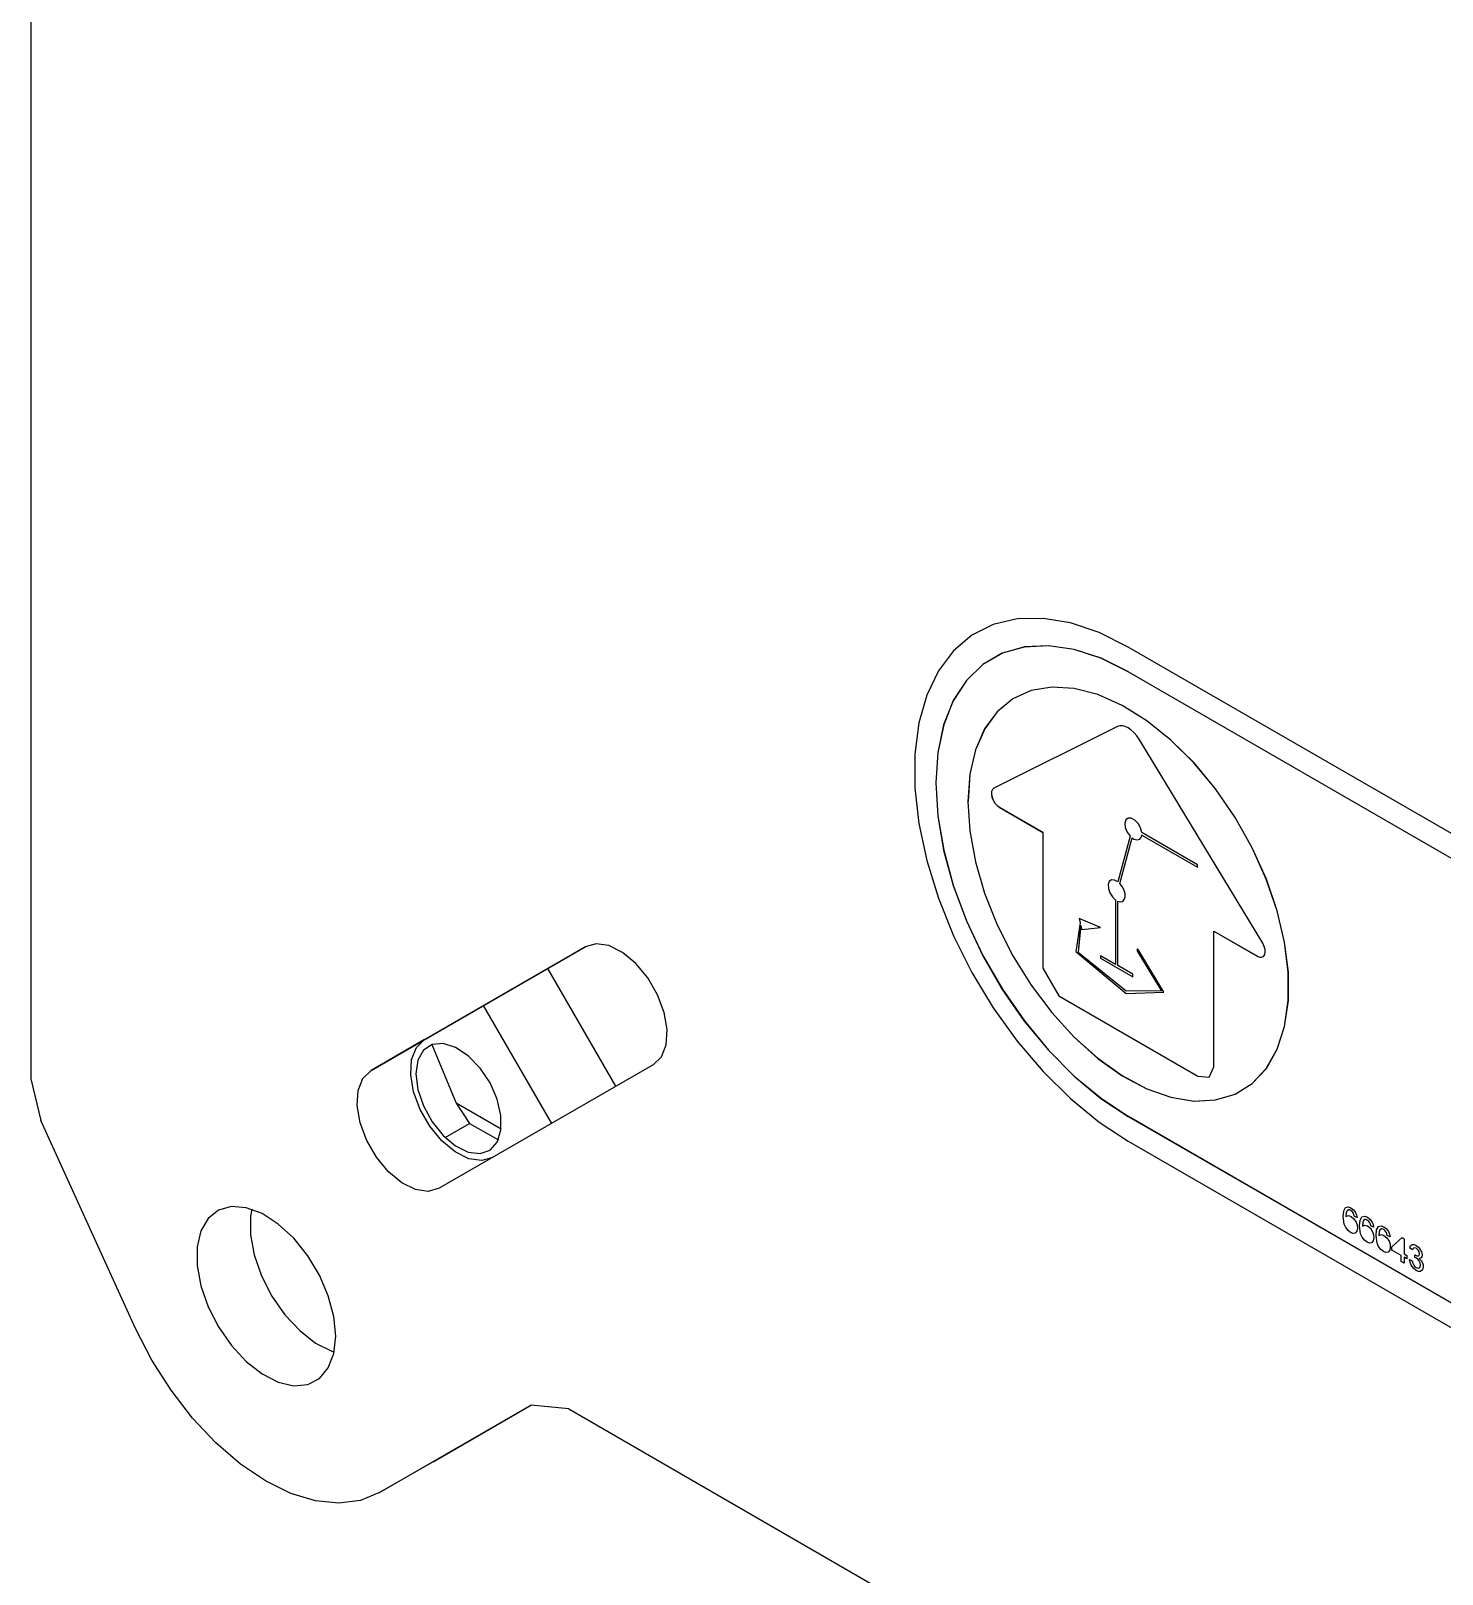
# Model space of a CAD drawing. Extents: x 0 to 258, y 0 to 184.
# Drawn here: x 4.29 to 8.95, y 52.31 to 57.42 of the extents above; entities that cross this region are included whole.
import ezdxf

# ---------------------------------------------------------------- set-up
doc = ezdxf.new("R2010")
doc.units = 0

msp = doc.modelspace()

# ---------------------------------------------------------------- linework, layer by layer
for p, q in [((4.289546, 60.156747), (4.289546, 53.952011)), ((7.549966, 55.471966), (7.47112, 55.453207)), ((7.635656, 55.473818), (7.549966, 55.471966)), ((7.726591, 55.458631), (7.635656, 55.473818)), ((7.821081, 55.42676), (7.726591, 55.458631)), ((7.400587, 55.417856), (7.339683, 55.366567)), ((7.47112, 55.453207), (7.400587, 55.417856)), ((7.917365, 55.37878), (7.821081, 55.42676)), ((7.339683, 55.366567), (7.289536, 55.300294)), ((7.500615, 55.358214), (7.436412, 55.321138)), ((7.50097, 55.358418), (7.436764, 55.321342)), ((7.573304, 55.37909), (7.500615, 55.358214)), ((7.573659, 55.379293), (7.50097, 55.358418)), ((7.652999, 55.383323), (7.573304, 55.37909)), ((7.653351, 55.383527), (7.573659, 55.379293)), ((7.738073, 55.370861), (7.652999, 55.383323)), ((7.738428, 55.371065), (7.653351, 55.383527)), ((7.826799, 55.341929), (7.738073, 55.370861)), ((7.827151, 55.342135), (7.738428, 55.371065)), ((10.876605, 53.670495), (7.917244, 55.378907)), ((7.436412, 55.321138), (7.381998, 55.268613)), ((7.436764, 55.321342), (7.38235, 55.268817)), ((7.917365, 55.297125), (7.826799, 55.341929)), ((7.91772, 55.297331), (7.827151, 55.342135)), ((7.289536, 55.300294), (7.251087, 55.220271)), ((7.381998, 55.268613), (7.338482, 55.201705)), ((7.38235, 55.268817), (7.338834, 55.201909)), ((10.90518, 53.572334), (7.917244, 55.297151)), ((7.251087, 55.220271), (7.225052, 55.12799)), ((7.338482, 55.201705), (7.30675, 55.121783)), ((7.338834, 55.201909), (7.307102, 55.121986)), ((7.535249, 55.207481), (7.483592, 55.164968)), ((7.535715, 55.207566), (7.484055, 55.165053)), ((7.595865, 55.234868), (7.535249, 55.207481)), ((7.596328, 55.234953), (7.535715, 55.207566)), ((7.664014, 55.246483), (7.595865, 55.234868)), ((7.66448, 55.246568), (7.596328, 55.234953)), ((7.738103, 55.242065), (7.664014, 55.246483)), ((7.738568, 55.242149), (7.66448, 55.246568)), ((7.816393, 55.221718), (7.738103, 55.242065)), ((7.816858, 55.221803), (7.738568, 55.242149)), ((7.897051, 55.18591), (7.816393, 55.221718)), ((7.897516, 55.185994), (7.816858, 55.221803)), ((7.483592, 55.164968), (7.4421, 55.108329)), ((7.484055, 55.165053), (7.442566, 55.108413)), ((7.978183, 55.13548), (7.897051, 55.18591)), ((7.978648, 55.135565), (7.897516, 55.185994)), ((7.225052, 55.12799), (7.211903, 55.02517)), ((7.30675, 55.121783), (7.287462, 55.03047)), ((7.307102, 55.121986), (7.287814, 55.030674)), ((7.4421, 55.108329), (7.41175, 55.038889)), ((7.442566, 55.108413), (7.412213, 55.038974)), ((7.88126, 55.115912), (7.473009, 54.912712)), ((7.889103, 55.118338), (7.881245, 55.115957)), ((7.897966, 55.118401), (7.889103, 55.118338)), ((7.907491, 55.11602), (7.897966, 55.118401)), ((7.91736, 55.11139), (7.907491, 55.11602)), ((7.927256, 55.104617), (7.91736, 55.11139)), ((7.936781, 55.095938), (7.927256, 55.104617)), ((8.057891, 55.071615), (7.978183, 55.13548)), ((8.058356, 55.0717), (7.978648, 55.135565)), ((7.945644, 55.085646), (7.936781, 55.095938)), ((7.953502, 55.07411), (7.945644, 55.085646)), ((8.361743, 54.399685), (7.953492, 55.074108)), ((8.134305, 54.995812), (8.057891, 55.071615)), ((8.134771, 54.995897), (8.058356, 55.0717)), ((7.211903, 55.02517), (7.211903, 54.913725)), ((7.287462, 55.03047), (7.28098, 54.929624)), ((7.287814, 55.030674), (7.281332, 54.929828)), ((7.41175, 55.038889), (7.393256, 54.958278)), ((7.412213, 55.038974), (7.393719, 54.958363)), ((8.205634, 54.909844), (8.134305, 54.995812)), ((8.2061, 54.909928), (8.134771, 54.995897)), ((7.393256, 54.958278), (7.387038, 54.868381)), ((7.393719, 54.958363), (7.387501, 54.868468)), ((7.211903, 54.913725), (7.225052, 54.795732)), ((7.28098, 54.929624), (7.287462, 54.821298)), ((7.281332, 54.929828), (7.287814, 54.821502)), ((7.465183, 54.901494), (7.464653, 54.892736)), ((7.465537, 54.9017), (7.465008, 54.892942)), ((7.468066, 54.90832), (7.465183, 54.901494)), ((7.468421, 54.908526), (7.465537, 54.9017)), ((7.472988, 54.912633), (7.468066, 54.90832)), ((7.473342, 54.912839), (7.468421, 54.908526)), ((8.270205, 54.815729), (8.205634, 54.909844)), ((8.270671, 54.815814), (8.2061, 54.909928)), ((7.387038, 54.868392), (7.393256, 54.771321)), ((7.387501, 54.868468), (7.387501, 54.868468)), ((7.464653, 54.892736), (7.466505, 54.88284)), ((7.465008, 54.892942), (7.46686, 54.88302)), ((7.466505, 54.88284), (7.470448, 54.872654)), ((7.46686, 54.88302), (7.470802, 54.872834)), ((7.470448, 54.872654), (7.476242, 54.863103)), ((7.470802, 54.872834), (7.476597, 54.863283)), ((7.476242, 54.863103), (7.483359, 54.855033)), ((7.476597, 54.863283), (7.483714, 54.855213)), ((7.483359, 54.855033), (7.491165, 54.849159)), ((7.483714, 54.855213), (7.491519, 54.849339)), ((7.491001, 54.849212), (7.634405, 54.766398)), ((7.49153, 54.849477), (7.634934, 54.766662)), ((7.225052, 54.795732), (7.251087, 54.673386)), ((7.287462, 54.821298), (7.30675, 54.7077)), ((7.287814, 54.821502), (7.307102, 54.707903)), ((7.908851, 54.807911), (7.905517, 54.796772)), ((7.905517, 54.796772), (7.907105, 54.782378)), ((7.916498, 54.813864), (7.908851, 54.807911)), ((7.927134, 54.813599), (7.916498, 54.813864)), ((7.938934, 54.807117), (7.927134, 54.813599)), ((7.949809, 54.795581), (7.938934, 54.807117)), ((7.957905, 54.781002), (7.949809, 54.795581)), ((8.326506, 54.715672), (8.270205, 54.815729)), ((8.326972, 54.715756), (8.270671, 54.815814)), ((7.393256, 54.771321), (7.41175, 54.669348)), ((7.634405, 54.766398), (7.634405, 54.317665)), ((7.634934, 54.766662), (7.634934, 54.317929)), ((7.923065, 54.753962), (7.882583, 54.60315)), ((7.889463, 54.597064), (7.929944, 54.747877)), ((7.907105, 54.782378), (7.913296, 54.767218)), ((7.913296, 54.767218), (7.923059, 54.753936)), ((7.929886, 54.747874), (7.935468, 54.744408)), ((7.935468, 54.744408), (7.940972, 54.742291)), ((7.940972, 54.742291), (7.94621, 54.741498)), ((7.94621, 54.741498), (7.950946, 54.742291)), ((7.950946, 54.742291), (7.955021, 54.744408)), ((7.955021, 54.744408), (7.958275, 54.747795)), ((7.961794, 54.765895), (7.957905, 54.781002)), ((7.958275, 54.747795), (7.960657, 54.752345)), ((7.960657, 54.752345), (7.961979, 54.757902)), ((8.145843, 54.659506), (7.961694, 54.765868)), ((7.961694, 54.757666), (8.145843, 54.651568)), ((7.30675, 54.7077), (7.338482, 54.59114)), ((7.307102, 54.707903), (7.338834, 54.591344)), ((8.373218, 54.612019), (8.326506, 54.715672)), ((8.373684, 54.612103), (8.326972, 54.715756)), ((7.251087, 54.673386), (7.289536, 54.548971)), ((7.41175, 54.669348), (7.4421, 54.564867)), ((8.145843, 54.651568), (8.145843, 54.659506)), ((7.338482, 54.59114), (7.381998, 54.473994)), ((7.338834, 54.591344), (7.38235, 54.474197)), ((7.854342, 54.603592), (7.85077, 54.593537)), ((7.85077, 54.593537), (7.851564, 54.580361)), ((7.861671, 54.608963), (7.854342, 54.603592)), ((7.871619, 54.608836), (7.861671, 54.608963)), ((7.882679, 54.603227), (7.871619, 54.608836)), ((7.897419, 54.586984), (7.889534, 54.597144)), ((8.409246, 54.507196), (8.373218, 54.612019)), ((8.409709, 54.507281), (8.373684, 54.612103)), ((7.289536, 54.548971), (7.339683, 54.424802)), ((7.4421, 54.564867), (7.483592, 54.460323)), ((7.851564, 54.580361), (7.856485, 54.566074)), ((7.856485, 54.566074), (7.864846, 54.552845)), ((7.864846, 54.552845), (7.87535, 54.542738)), ((7.875175, 54.542825), (7.875175, 54.3301)), ((7.882319, 54.326131), (7.882319, 54.538592)), ((7.882364, 54.538644), (7.891227, 54.536528)), ((7.891227, 54.536528), (7.898768, 54.53838)), ((7.903319, 54.575342), (7.897419, 54.586984)), ((7.898768, 54.53838), (7.904165, 54.543936)), ((7.9066, 54.563462), (7.903319, 54.575342)), ((7.904165, 54.543936), (7.906864, 54.552614)), ((7.906864, 54.552614), (7.9066, 54.563462)), ((8.433747, 54.403667), (8.409246, 54.507196)), ((8.43421, 54.403752), (8.409709, 54.507281)), ((7.381998, 54.473994), (7.436412, 54.358643)), ((7.38235, 54.474197), (7.436764, 54.358847)), ((7.483526, 54.461468), (7.484055, 54.46041)), ((7.483592, 54.460323), (7.535249, 54.35817)), ((7.484055, 54.46041), (7.535715, 54.358254)), ((7.757875, 54.467644), (7.743858, 54.372141)), ((7.75974, 54.458759), (7.751365, 54.370012)), ((7.760095, 54.458963), (7.751716, 54.370218)), ((7.754525, 54.481177), (7.757965, 54.467683)), ((7.825698, 54.451544), (7.754525, 54.481177)), ((7.759817, 54.458687), (7.760081, 54.458952)), ((7.760081, 54.458952), (7.763521, 54.445458)), ((7.763521, 54.445458), (7.825698, 54.451544)), ((8.200083, 53.991169), (8.200083, 54.439902)), ((8.200083, 54.439902), (8.343752, 54.357088)), ((8.200612, 54.439637), (8.200612, 54.439902)), ((8.200612, 54.439902), (8.344016, 54.357088)), ((5.414553, 53.979528), (6.121519, 54.387779)), ((5.591295, 54.081392), (6.123371, 54.388838)), ((6.121784, 54.387779), (6.121519, 54.387779)), ((6.157894, 54.398188), (6.121641, 54.38779)), ((6.200322, 54.39197), (6.157894, 54.398188)), ((6.245492, 54.369639), (6.200322, 54.39197)), ((7.339683, 54.424802), (7.400587, 54.303192)), ((8.366776, 54.389618), (8.361854, 54.399593)), ((8.36966, 54.379458), (8.366776, 54.389618)), ((8.446129, 54.303851), (8.433747, 54.403667)), ((8.446592, 54.303936), (8.43421, 54.403752)), ((6.289741, 54.332979), (6.245492, 54.369639)), ((6.329486, 54.284973), (6.289741, 54.332979)), ((7.436412, 54.358643), (7.500615, 54.247436)), ((7.436764, 54.358847), (7.50097, 54.24764)), ((7.535249, 54.35817), (7.595865, 54.260798)), ((7.535715, 54.358254), (7.596328, 54.260883)), ((7.743858, 54.372141), (7.910456, 54.234135)), ((7.751365, 54.370012), (7.910348, 54.241979)), ((7.751716, 54.370218), (7.910698, 54.242183)), ((7.825698, 54.358675), (7.825698, 54.350473)), ((7.875175, 54.3301), (7.825698, 54.358675)), ((7.825698, 54.350473), (7.931796, 54.289354)), ((7.946149, 54.378479), (7.946086, 54.376892)), ((7.946086, 54.376892), (7.946615, 54.37504)), ((7.946679, 54.379537), (7.946149, 54.378479)), ((7.946615, 54.37504), (7.947409, 54.373452)), ((7.947737, 54.380067), (7.946679, 54.379537)), ((7.947409, 54.373452), (7.948732, 54.372129)), ((7.94906, 54.379858), (7.947737, 54.380067)), ((8.027371, 54.243229), (7.948361, 54.372116)), ((7.948465, 54.372169), (7.948729, 54.372433)), ((8.027723, 54.243432), (7.948713, 54.37232)), ((7.950383, 54.379064), (7.94906, 54.379858)), ((8.034731, 54.238301), (7.950383, 54.379064)), ((8.343677, 54.356963), (8.351483, 54.353815)), ((8.351483, 54.353815), (8.3586, 54.353661)), ((8.3586, 54.353661), (8.364394, 54.356519)), ((8.364394, 54.356519), (8.368337, 54.362128)), ((8.368337, 54.362128), (8.370189, 54.370012)), ((8.370189, 54.370012), (8.36966, 54.379458)), ((6.223291, 53.926847), (5.998276, 54.316516)), ((6.361506, 54.229511), (6.329486, 54.284973)), ((7.400587, 54.303192), (7.47112, 54.186408)), ((7.634524, 54.317696), (7.687557, 54.225841)), ((7.634878, 54.3179), (7.687911, 54.226045)), ((7.931796, 54.297556), (7.882319, 54.326131)), ((7.931796, 54.289354), (7.931796, 54.297556)), ((8.446129, 54.210093), (8.446129, 54.303851)), ((8.446592, 54.210178), (8.446592, 54.303936)), ((7.500615, 54.247436), (7.573304, 54.142638)), ((7.50097, 54.24764), (7.573659, 54.142842)), ((7.595865, 54.260798), (7.664014, 54.17049)), ((7.596328, 54.260883), (7.66448, 54.170575)), ((7.910348, 54.241979), (8.027371, 54.243229)), ((7.910456, 54.234135), (8.034731, 54.238301)), ((7.910698, 54.242183), (8.027723, 54.243432)), ((6.011167, 53.80435), (5.786173, 54.19403)), ((6.383202, 54.171086), (6.361506, 54.229511)), ((7.47112, 54.186408), (7.549966, 54.076624)), ((7.687586, 54.225854), (8.147166, 53.960478)), ((7.68785, 54.226119), (8.147431, 53.960742)), ((8.433747, 54.124588), (8.446129, 54.210093)), ((8.43421, 54.124675), (8.446592, 54.210178)), ((6.392833, 54.114433), (6.383202, 54.171086)), ((7.573304, 54.142638), (7.652999, 54.04638)), ((7.573659, 54.142842), (7.653351, 54.046586)), ((7.664014, 54.17049), (7.738103, 54.089367)), ((7.66448, 54.170575), (7.738568, 54.089451)), ((5.591295, 54.081392), (5.414553, 53.979528)), ((5.564175, 54.05531), (5.59131, 54.081503)), ((6.389605, 54.064136), (6.392833, 54.114433)), ((7.738103, 54.089367), (7.816393, 54.019326)), ((7.738568, 54.089451), (7.816858, 54.019411)), ((8.409246, 54.049343), (8.433747, 54.124588)), ((8.409709, 54.049428), (8.43421, 54.124675)), ((5.548353, 54.01545), (5.564175, 54.05531)), ((5.58695, 54.046097), (5.568667, 54.012796)), ((5.615623, 54.065226), (5.58695, 54.046097)), ((5.614652, 54.064885), (5.695863, 53.870789)), ((5.65213, 54.06848), (5.615623, 54.065226)), ((5.69323, 54.055595), (5.65213, 54.06848)), ((5.735267, 54.02769), (5.69323, 54.055595)), ((5.774508, 53.987253), (5.735267, 54.02769)), ((6.373783, 54.024277), (6.389605, 54.064136)), ((7.549966, 54.076624), (7.635656, 53.975884)), ((7.652999, 54.04638), (7.738073, 53.960626)), ((7.653351, 54.046586), (7.738428, 53.96083)), ((8.373218, 53.986118), (8.409246, 54.049343)), ((8.373684, 53.986203), (8.409709, 54.049428)), ((5.387399, 53.953257), (5.414537, 53.979451)), ((5.545125, 53.965156), (5.548353, 54.01545)), ((5.568667, 54.012796), (5.562397, 53.968288)), ((6.346679, 53.998048), (5.639449, 53.589797)), ((5.807467, 53.937874), (5.774508, 53.987253)), ((6.346645, 53.998083), (6.373783, 54.024277)), ((7.635656, 53.975884), (7.726591, 53.886066)), ((7.816393, 54.019326), (7.897051, 53.962012)), ((7.816858, 54.019411), (7.897516, 53.962097)), ((8.184259, 53.957524), (8.20021, 53.991132)), ((8.326506, 53.936395), (8.373218, 53.986118)), ((8.326972, 53.93648), (8.373684, 53.986203)), ((4.289604, 53.951942), (4.322508, 53.814338)), ((5.371577, 53.913398), (5.387399, 53.953257)), ((5.554756, 53.9085), (5.545125, 53.965156)), ((5.562397, 53.968293), (5.568667, 53.91653)), ((5.8312, 53.883944), (5.807467, 53.937874)), ((7.738073, 53.960626), (7.826799, 53.887119)), ((7.738428, 53.96083), (7.827151, 53.887323)), ((7.897051, 53.962012), (7.978183, 53.918766)), ((7.897516, 53.962097), (7.978648, 53.918851)), ((8.147177, 53.960507), (8.184259, 53.957524)), ((8.270205, 53.901343), (8.326506, 53.936395)), ((8.270671, 53.901428), (8.326972, 53.93648)), ((5.368349, 53.863103), (5.371577, 53.913398)), ((5.576451, 53.850075), (5.554756, 53.9085)), ((5.568667, 53.91653), (5.58695, 53.862111)), ((5.843635, 53.830255), (5.8312, 53.883944)), ((7.726591, 53.886066), (7.821081, 53.808845)), ((7.826799, 53.887119), (7.917365, 53.827355)), ((7.827151, 53.887323), (7.91772, 53.827559)), ((7.978183, 53.918766), (8.057891, 53.890601)), ((7.978648, 53.918851), (8.058356, 53.890686)), ((8.057891, 53.890601), (8.134305, 53.878192)), ((8.058356, 53.890686), (8.134771, 53.878277)), ((8.134305, 53.878192), (8.205634, 53.881791)), ((8.134771, 53.878277), (8.2061, 53.881875)), ((8.205634, 53.881791), (8.270205, 53.901343)), ((8.2061, 53.881875), (8.270671, 53.901428)), ((5.37798, 53.806448), (5.368349, 53.863103)), ((5.608471, 53.794613), (5.576451, 53.850075)), ((5.58695, 53.862111), (5.615623, 53.809874)), ((5.844236, 53.785324), (5.695805, 53.870784)), ((5.695863, 53.870789), (5.740059, 53.80445)), ((5.843635, 53.781575), (5.843635, 53.830255)), ((7.917244, 53.827392), (16.402685, 48.928903)), ((7.917773, 53.827657), (16.40295, 48.929167)), ((4.635885, 53.126777), (4.322619, 53.814428)), ((5.399676, 53.748025), (5.37798, 53.806448)), ((5.648217, 53.746607), (5.608471, 53.794613)), ((5.615623, 53.809874), (5.65213, 53.764459)), ((5.659028, 53.757543), (5.73999, 53.804374)), ((5.73999, 53.804374), (5.834976, 53.749605)), ((5.8312, 53.742231), (5.843635, 53.781575)), ((7.821081, 53.808845), (7.917365, 53.745655)), ((5.431695, 53.692564), (5.399676, 53.748025)), ((5.692466, 53.709947), (5.648217, 53.746607)), ((5.65213, 53.764459), (5.69323, 53.729902)), ((5.69323, 53.729902), (5.735267, 53.709264)), ((5.807467, 53.71572), (5.8312, 53.742231)), ((7.917244, 53.745636), (16.402685, 48.847147)), ((5.471441, 53.644558), (5.431695, 53.692564)), ((5.737635, 53.687616), (5.692466, 53.709947)), ((5.735267, 53.709264), (5.774508, 53.704396)), ((5.780064, 53.681398), (5.737635, 53.687616)), ((5.774508, 53.704396), (5.807467, 53.71572)), ((5.816317, 53.691796), (5.780064, 53.681398)), ((5.51569, 53.607897), (5.471441, 53.644558)), ((5.56086, 53.58554), (5.51569, 53.607897)), ((5.603288, 53.579322), (5.56086, 53.58554)), ((5.639541, 53.589747), (5.603288, 53.579322)), ((4.909716, 53.517463), (4.875415, 53.49006)), ((4.952515, 53.529554), (4.909716, 53.517463)), ((5.00151, 53.525665), (4.952515, 53.529554)), ((5.054056, 53.506033), (5.00151, 53.525665)), ((5.019457, 53.520614), (5.015938, 53.498018)), ((8.629398, 53.515756), (8.635245, 53.526551)), ((8.635251, 53.526543), (8.644511, 53.52866)), ((8.645053, 53.518317), (8.640344, 53.514745)), ((8.644511, 53.52866), (8.653375, 53.525247)), ((8.648302, 53.518132), (8.645048, 53.518352)), ((8.652774, 53.51628), (8.648302, 53.518132)), ((8.656944, 53.513068), (8.652763, 53.516269)), ((8.653369, 53.52536), (8.661651, 53.518931)), ((8.661651, 53.518931), (8.668583, 53.509485)), ((4.875415, 53.49006), (4.85147, 53.448822)), ((5.015938, 53.498018), (5.015938, 53.436402)), ((5.107325, 53.4717), (5.054056, 53.506033)), ((5.158442, 53.42452), (5.107325, 53.4717)), ((8.627546, 53.496838), (8.629398, 53.515756)), ((8.631036, 53.471089), (8.62757, 53.496833)), ((8.636116, 53.459791), (8.631036, 53.471089)), ((8.636611, 53.496005), (8.645104, 53.499683)), ((8.637698, 53.508501), (8.63664, 53.496039)), ((8.640344, 53.514745), (8.637698, 53.508501)), ((8.645104, 53.499683), (8.653808, 53.496852)), ((8.653793, 53.496849), (8.663132, 53.488858)), ((8.661442, 53.507088), (8.656944, 53.513068)), ((8.663392, 53.502567), (8.66154, 53.507091)), ((8.663132, 53.488858), (8.670382, 53.477349)), ((8.664715, 53.496825), (8.663392, 53.502567)), ((8.673687, 53.492695), (8.664691, 53.496928)), ((8.668583, 53.509485), (8.672128, 53.500992)), ((8.670382, 53.477349), (8.673689, 53.46756)), ((8.672128, 53.500992), (8.673716, 53.492631)), ((8.673689, 53.46756), (8.674748, 53.458273)), ((8.681939, 53.465438), (8.683791, 53.484355)), ((8.685429, 53.439688), (8.681963, 53.465432)), ((8.683791, 53.484355), (8.689638, 53.49515)), ((8.689644, 53.495142), (8.698904, 53.497259)), ((8.691004, 53.464604), (8.699497, 53.468282)), ((8.692091, 53.477074), (8.691033, 53.464612)), ((8.694737, 53.483318), (8.692091, 53.477074)), ((8.699446, 53.486916), (8.694737, 53.483318)), ((8.698904, 53.497259), (8.707767, 53.493846)), ((8.702695, 53.486734), (8.699441, 53.486953)), ((8.699497, 53.468282), (8.708201, 53.465451)), ((8.707167, 53.484882), (8.702695, 53.486734)), ((8.711337, 53.481667), (8.707156, 53.484869)), ((8.707762, 53.49396), (8.716044, 53.48753)), ((8.708186, 53.465448), (8.717525, 53.457458)), ((8.715835, 53.475688), (8.711337, 53.481667)), ((8.717785, 53.471166), (8.715933, 53.47569)), ((8.716044, 53.48753), (8.722976, 53.478085)), ((8.719108, 53.465424), (8.717785, 53.471166)), ((8.728191, 53.46121), (8.719195, 53.465443)), ((8.722976, 53.478085), (8.726521, 53.469592)), ((8.726521, 53.469592), (8.728109, 53.461231)), ((8.744037, 53.463742), (8.753297, 53.465858)), ((8.753297, 53.465858), (8.76216, 53.462419)), ((4.85147, 53.448822), (4.839167, 53.395971)), ((5.015938, 53.436402), (5.028241, 53.369344)), ((5.204652, 53.367034), (5.158442, 53.42452)), ((8.643603, 53.450028), (8.636116, 53.459791)), ((8.652335, 53.443255), (8.643603, 53.450028)), ((8.660293, 53.440323), (8.652329, 53.443366)), ((8.667173, 53.441117), (8.660293, 53.440323)), ((8.672835, 53.447705), (8.667173, 53.441117)), ((8.674687, 53.458289), (8.672835, 53.447705)), ((8.690509, 53.428391), (8.685429, 53.439688)), ((8.697996, 53.418628), (8.690509, 53.428391)), ((8.706728, 53.411854), (8.697996, 53.418628)), ((8.717525, 53.457458), (8.724775, 53.445948)), ((8.727228, 53.416305), (8.721565, 53.409716)), ((8.724775, 53.445948), (8.728082, 53.436159)), ((8.72908, 53.426888), (8.727228, 53.416305)), ((8.728082, 53.436159), (8.729141, 53.426872)), ((8.736332, 53.434037), (8.738184, 53.452955)), ((8.739822, 53.408288), (8.736356, 53.434032)), ((8.738184, 53.452955), (8.744031, 53.46375)), ((8.745396, 53.433203), (8.75389, 53.436881)), ((8.746484, 53.445673), (8.745426, 53.433211)), ((8.74913, 53.451917), (8.746484, 53.445673)), ((8.753839, 53.455516), (8.74913, 53.451917)), ((8.757086, 53.455333), (8.753831, 53.45555)), ((8.75389, 53.436881), (8.762594, 53.43405)), ((8.761557, 53.453481), (8.757086, 53.455333)), ((8.76573, 53.450269), (8.761549, 53.453471)), ((8.762153, 53.462559), (8.770434, 53.45613)), ((8.762579, 53.434047), (8.771918, 53.426084)), ((8.770228, 53.444289), (8.76573, 53.450269)), ((8.772178, 53.439765), (8.770325, 53.444289)), ((8.770434, 53.45613), (8.777366, 53.446684)), ((8.771918, 53.426084), (8.779168, 53.414574)), ((8.7735, 53.434024), (8.772178, 53.439765)), ((8.782695, 53.429724), (8.773434, 53.433958)), ((8.777366, 53.446684), (8.780911, 53.438191)), ((8.779168, 53.414574), (8.782475, 53.404785)), ((8.780911, 53.438191), (8.782499, 53.42983)), ((8.78878, 53.395858), (8.822382, 53.426814)), ((8.822382, 53.426814), (8.828732, 53.42311)), ((8.828732, 53.42311), (8.828732, 53.372839)), ((4.839167, 53.395971), (4.839167, 53.334355)), ((5.028241, 53.369344), (5.052186, 53.300457)), ((5.243463, 53.302346), (5.204652, 53.367034)), ((8.714686, 53.408923), (8.706722, 53.411965)), ((8.721565, 53.409716), (8.714686, 53.408923)), ((8.744902, 53.39699), (8.739822, 53.408288)), ((8.752389, 53.387227), (8.744902, 53.39699)), ((8.761121, 53.380454), (8.752389, 53.387227)), ((8.769079, 53.377525), (8.761115, 53.380567)), ((8.775958, 53.378318), (8.769079, 53.377525)), ((8.781621, 53.384906), (8.775958, 53.378318)), ((8.783473, 53.39549), (8.781621, 53.384906)), ((8.782475, 53.404785), (8.783533, 53.395498)), ((8.78878, 53.385274), (8.78878, 53.395858)), ((8.819736, 53.367547), (8.78878, 53.385274)), ((8.819736, 53.347703), (8.819736, 53.367547)), ((8.828732, 53.372839), (8.837993, 53.367547)), ((8.837993, 53.367547), (8.837993, 53.356964)), ((8.856778, 53.385803), (8.847782, 53.392153)), ((8.847835, 53.392159), (8.850534, 53.399805)), ((8.850534, 53.399805), (8.856011, 53.403959)), ((8.856011, 53.403959), (8.861937, 53.403911)), ((8.858059, 53.38964), (8.857, 53.385883)), ((8.859911, 53.392365), (8.858059, 53.38964)), ((8.863932, 53.393423), (8.859911, 53.392365)), ((8.861937, 53.403911), (8.868499, 53.40116)), ((8.868801, 53.391571), (8.863932, 53.393423)), ((8.864186, 53.360933), (8.86498, 53.369664)), ((8.865004, 53.369685), (8.865798, 53.369156)), ((8.865798, 53.369156), (8.866327, 53.368891)), ((8.866308, 53.368817), (8.871626, 53.366701)), ((8.868518, 53.401157), (8.876746, 53.394675)), ((8.872317, 53.388918), (8.868719, 53.391563)), ((8.871626, 53.366701), (8.876389, 53.366828)), ((8.875571, 53.385187), (8.872317, 53.388918)), ((8.878508, 53.379419), (8.875571, 53.385187)), ((8.876389, 53.366828), (8.87877, 53.369209)), ((8.876746, 53.394675), (8.883784, 53.385414)), ((8.879567, 53.373678), (8.878508, 53.379419)), ((8.87877, 53.369209), (8.879564, 53.373574)), ((8.883784, 53.385414), (8.887356, 53.376974)), ((8.887837, 53.363523), (8.885456, 53.359898)), ((8.887356, 53.376974), (8.888679, 53.368799)), ((8.888631, 53.368788), (8.887837, 53.363523)), ((4.839167, 53.334355), (4.85147, 53.267294)), ((8.828732, 53.342412), (8.819736, 53.347703)), ((8.828732, 53.362256), (8.828732, 53.342412)), ((8.837993, 53.356964), (8.828732, 53.362256)), ((8.846988, 53.354053), (8.855984, 53.34982)), ((8.848608, 53.344888), (8.84702, 53.353937)), ((8.852471, 53.335654), (8.848608, 53.344888)), ((8.859932, 53.325309), (8.852471, 53.335654)), ((8.855995, 53.349762), (8.857582, 53.342539)), ((8.857582, 53.342539), (8.860837, 53.335342)), ((8.868928, 53.318218), (8.859932, 53.325309)), ((8.860837, 53.335342), (8.864726, 53.330685)), ((8.866626, 53.360118), (8.86398, 53.360911)), ((8.864726, 53.330685), (8.869118, 53.327458)), ((8.869933, 53.35853), (8.866626, 53.360118)), ((8.876804, 53.315014), (8.868999, 53.318242)), ((8.869253, 53.327452), (8.875312, 53.325336)), ((8.874566, 53.355128), (8.870015, 53.358514)), ((8.878588, 53.350286), (8.874566, 53.355128)), ((8.875312, 53.325336), (8.88018, 53.326923)), ((8.883789, 53.315178), (8.876804, 53.315014)), ((8.882133, 53.34293), (8.878588, 53.350286)), ((8.878984, 53.358162), (8.885096, 53.351627)), ((8.885456, 53.359898), (8.879106, 53.358046)), ((8.88018, 53.326923), (8.882562, 53.330548)), ((8.883191, 53.335681), (8.882133, 53.34293)), ((8.882562, 53.330548), (8.883355, 53.335707)), ((8.890139, 53.320391), (8.883789, 53.315178)), ((8.885096, 53.351627), (8.889674, 53.343452)), ((8.889674, 53.343452), (8.89179, 53.336705)), ((8.892256, 53.330365), (8.890139, 53.320391)), ((8.89179, 53.336705), (8.892319, 53.330355)), ((4.85147, 53.267294), (4.875415, 53.198407)), ((5.052186, 53.300457), (5.086483, 53.233457)), ((5.272784, 53.233938), (5.243463, 53.302346)), ((5.086483, 53.233457), (5.129282, 53.171952)), ((5.291041, 53.165504), (5.272784, 53.233938)), ((4.875415, 53.198407), (4.909716, 53.131407)), ((5.129282, 53.171952), (5.178278, 53.119265)), ((5.297232, 53.100728), (5.291041, 53.165504)), ((4.689601, 53.021774), (4.635801, 53.12675)), ((4.909716, 53.131407), (4.952515, 53.069905)), ((5.178278, 53.119265), (5.230824, 53.078228)), ((4.952515, 53.069905), (5.00151, 53.017215)), ((5.230824, 53.078228), (5.284093, 53.051061)), ((5.291041, 53.0431), (5.297232, 53.100726)), ((4.752791, 52.922058), (4.689601, 53.021774)), ((5.00151, 53.017215), (5.054056, 52.976181)), ((5.272784, 52.995737), (5.291041, 53.0431)), ((5.284093, 53.051061), (5.292162, 53.04823)), ((5.054056, 52.976181), (5.107325, 52.949011)), ((5.204652, 52.941312), (5.243463, 52.961182)), ((5.243463, 52.961182), (5.272784, 52.995737)), ((4.823805, 52.830084), (4.752791, 52.922058)), ((5.107325, 52.949011), (5.158442, 52.937184)), ((5.158442, 52.937184), (5.204652, 52.941312)), ((5.442334, 52.583852), (5.942396, 52.872512)), ((5.619076, 52.685981), (5.944248, 52.873571)), ((5.942396, 52.872512), (5.942396, 52.872512)), ((6.06742, 52.860241), (5.94242, 52.872624)), ((6.067544, 52.860342), (19.340879, 45.197489)), ((4.900876, 52.748137), (4.823805, 52.830084)), ((4.982087, 52.678253), (4.900876, 52.748137)), ((5.065417, 52.622169), (4.982087, 52.678253)), ((5.619076, 52.685981), (5.442334, 52.583852)), ((5.148801, 52.581283), (5.065417, 52.622169)), ((5.23016, 52.556598), (5.148801, 52.581283)), ((5.307471, 52.54874), (5.23016, 52.556598)), ((5.378816, 52.557921), (5.307471, 52.54874)), ((5.442422, 52.583876), (5.378816, 52.557921))]:
    msp.add_line(p, q)

doc.saveas('drawing.dxf')
